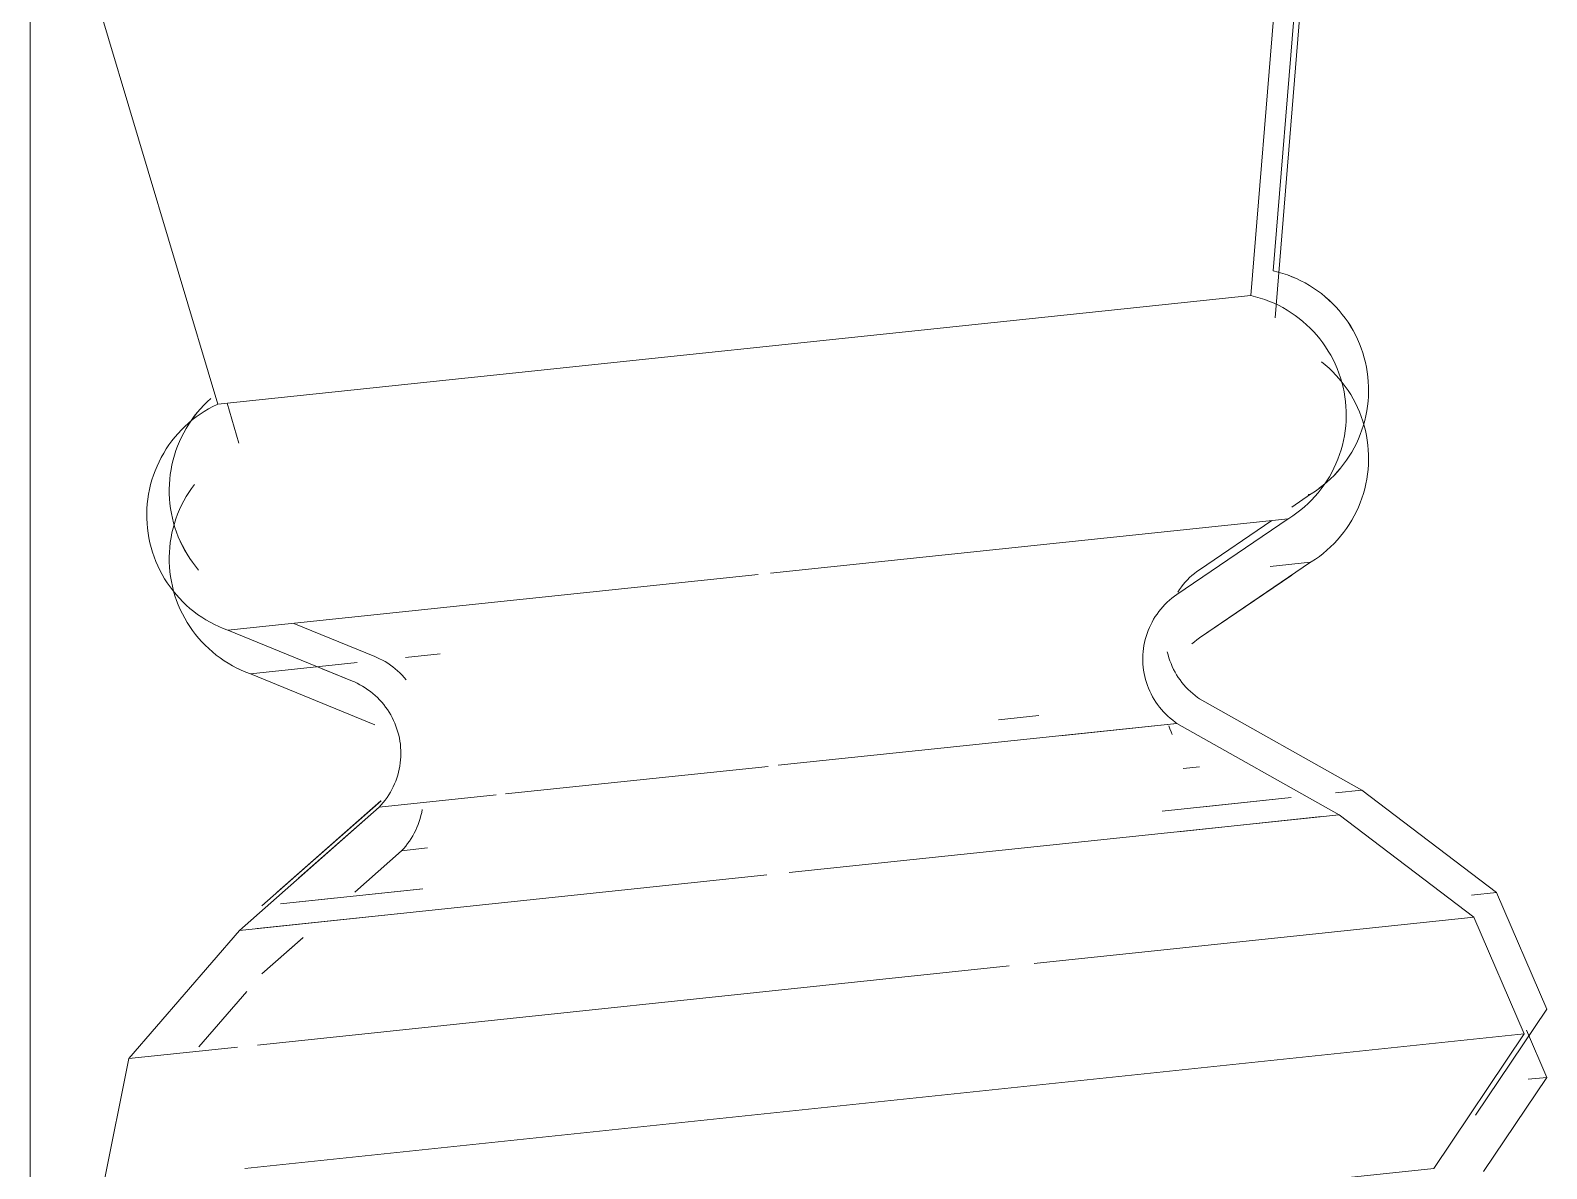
# Model space of a CAD drawing. Extents: x 4834 to 83801, y -13735 to 32221.
# Drawn here: x 13594.993 to 13596.827, y -12407.213 to -12405.837 of the extents above; entities that cross this region are included whole.
import ezdxf

# ---------------------------------------------------------------- set-up
doc = ezdxf.new("R2010")
doc.units = 0
doc.header["$LTSCALE"] = 8
doc.header["$MEASUREMENT"] = 0
doc.layers.add('A-COLS', color=52, linetype='Continuous', lineweight=9)
doc.layers.add('Q-CASE', color=31, linetype='Continuous', lineweight=9)
doc.layers.add('ELEVATION', color=7, linetype='Continuous', lineweight=25, true_color=0xdda54b)

# ---------------------------------------------------------------- blocks, each defined once
blk = doc.blocks.new('BAR_WITH_STOOLS_16588 - BAR_WITH_STOOLS_16588-392758-Section 1')
at = {"layer": 'Q-CASE'}
for p, q in [((846.1697, 90.4104), (846.2106, 90.9107)), ((846.1426, 90.3805), (846.1835, 90.8809)), ((846.1718, 90.3535), (846.2106, 90.8283)), ((844.7494, 90.7302), (844.8935, 90.2492)), ((844.8935, 90.2492), (846.1426, 90.3805)), ((844.9045, 90.2504), (844.9189, 90.2022)), ((846.1919, 90.1248), (846.2147, 90.1403)), ((846.2118, 90.14), (846.2147, 90.1403)), ((845.5616, 90.0447), (846.1876, 90.1105)), ((846.0531, 90.0191), (846.1876, 90.1105)), ((846.0803, 90.0489), (846.1678, 90.1084)), ((846.0803, 89.9665), (846.2147, 90.058)), ((846.1659, 90.0528), (846.2147, 90.058)), ((844.9056, 89.9758), (845.5466, 90.0431)), ((846.0803, 89.9665), (846.1919, 90.0424)), ((844.9056, 89.9758), (845.0561, 89.9143)), ((844.9852, 89.9841), (845.0832, 89.9441)), ((845.1205, 89.9429), (845.1621, 89.9473)), ((844.9327, 89.9232), (845.0619, 89.9368)), ((844.9327, 89.9232), (845.0832, 89.8617)), ((844.9327, 89.9232), (845.0832, 89.8617)), ((845.0197, 89.9292), (845.0561, 89.9143)), ((845.0197, 89.9292), (845.0561, 89.9143)), ((845.0197, 89.9292), (845.0561, 89.9143)), ((846.2766, 89.7826), (846.0803, 89.8931)), ((846.2766, 89.7826), (846.0803, 89.8931)), ((846.2766, 89.7826), (846.0803, 89.8931)), ((846.2766, 89.7826), (846.0803, 89.8931)), ((845.8374, 89.8676), (845.8861, 89.8727)), ((845.5708, 89.8126), (846.0531, 89.8633)), ((846.0531, 89.8633), (845.9119, 89.8484)), ((846.2495, 89.7528), (846.0531, 89.8633)), ((846.2495, 89.7528), (846.0531, 89.8633)), ((846.2495, 89.7528), (846.0531, 89.8633)), ((846.2495, 89.7528), (846.0531, 89.8633)), ((845.2413, 89.778), (845.5589, 89.8113)), ((846.0606, 89.8087), (846.0803, 89.8107)), ((846.0803, 89.8107), (846.0606, 89.8087)), ((846.0606, 89.8087), (846.0803, 89.8107)), ((846.0803, 89.8107), (846.0606, 89.8087)), ((845.0885, 89.7619), (845.2298, 89.7767)), ((846.0354, 89.7572), (846.1911, 89.7736)), ((846.1911, 89.7736), (846.0818, 89.7621)), ((846.2449, 89.7793), (846.2766, 89.7826)), ((846.4394, 89.6588), (846.2766, 89.7826)), ((846.4394, 89.6588), (846.2766, 89.7826)), ((846.4394, 89.6588), (846.2766, 89.7826)), ((846.4394, 89.6588), (846.2766, 89.7826)), ((845.0885, 89.7619), (844.9194, 89.613)), ((845.0907, 89.7698), (844.9466, 89.6428)), ((845.0908, 89.7698), (844.9653, 89.6593)), ((845.0907, 89.7698), (844.9653, 89.6593)), ((845.0908, 89.7698), (844.9653, 89.6593)), ((845.0885, 89.7619), (844.991, 89.676)), ((845.0885, 89.7619), (844.991, 89.676)), ((845.0885, 89.7619), (844.991, 89.676)), ((845.5844, 89.6829), (846.2495, 89.7528)), ((846.228, 89.7505), (846.0547, 89.7323)), ((846.4123, 89.629), (846.2495, 89.7528)), ((845.1156, 89.7093), (845.0589, 89.6593)), ((845.1156, 89.7093), (845.0589, 89.6593)), ((845.1156, 89.7093), (845.1471, 89.7126)), ((844.9194, 89.613), (845.5574, 89.68)), ((844.9693, 89.6452), (845.1413, 89.6633)), ((845.1413, 89.6633), (844.9693, 89.6452)), ((845.0759, 89.6564), (845.1413, 89.6633)), ((845.1413, 89.6633), (845.0759, 89.6564)), ((845.0759, 89.6564), (845.1413, 89.6633)), ((845.1413, 89.6633), (845.0759, 89.6564)), ((845.076, 89.6564), (845.1413, 89.6633)), ((845.1413, 89.6633), (845.076, 89.6564)), ((844.9693, 89.6452), (845.0337, 89.652)), ((845.0337, 89.652), (844.9693, 89.6452)), ((844.9693, 89.6452), (845.0337, 89.652)), ((845.0337, 89.652), (844.9693, 89.6452)), ((844.9693, 89.6452), (845.0337, 89.652)), ((845.0337, 89.652), (844.9693, 89.6452)), ((846.4092, 89.6557), (846.4394, 89.6588)), ((846.5003, 89.5177), (846.4394, 89.6588)), ((845.1142, 89.6335), (844.9409, 89.6152)), ((845.8807, 89.5731), (846.4123, 89.629)), ((846.4731, 89.4879), (846.4123, 89.629)), ((844.9194, 89.613), (844.7859, 89.4581)), ((844.9964, 89.6043), (844.9466, 89.5604)), ((844.9961, 89.604), (844.9466, 89.5604)), ((844.9412, 89.4744), (845.8504, 89.57)), ((844.9283, 89.5393), (844.8705, 89.4721)), ((846.414, 89.3895), (846.5003, 89.5177)), ((844.9262, 89.3253), (846.4731, 89.4879)), ((846.3637, 89.3252), (846.4731, 89.4879)), ((846.5003, 89.4353), (846.4757, 89.4923)), ((844.7859, 89.4581), (844.9172, 89.4719)), ((844.7859, 89.4581), (844.7557, 89.3074)), ((846.4237, 89.3215), (846.5003, 89.4353)), ((846.4779, 89.433), (846.5003, 89.4353)), ((845.1115, 89.1936), (846.3637, 89.3252))]:
    blk.add_line(p, q, dxfattribs=at)
at = {"layer": 'Q-CASE', "flags": 128}
for points in [[(846.1697, 90.4104), (846.1755, 90.4089), (846.1811, 90.4073), (846.1868, 90.4054), (846.1923, 90.4033), (846.1977, 90.401), (846.2031, 90.3985), (846.2083, 90.3957), (846.2134, 90.3928), (846.2184, 90.3896), (846.2233, 90.3863), (846.228, 90.3828), (846.2326, 90.379), (846.2371, 90.3751), (846.2413, 90.371), (846.2455, 90.3668), (846.2494, 90.3624), (846.2531, 90.3578), (846.2567, 90.3531), (846.2601, 90.3482), (846.2633, 90.3433), (846.2663, 90.3382), (846.269, 90.3329), (846.2716, 90.3276), (846.274, 90.3222), (846.2761, 90.3167), (846.278, 90.3111), (846.2797, 90.3054), (846.2811, 90.2997), (846.2824, 90.2939), (846.2833, 90.2881), (846.2841, 90.2822), (846.2846, 90.2763), (846.2849, 90.2704), (846.285, 90.2645), (846.2848, 90.2586), (846.2844, 90.2527), (846.2837, 90.2468), (846.2828, 90.241), (846.2817, 90.2352), (846.2803, 90.2294), (846.2787, 90.2237), (846.2769, 90.2181), (846.2749, 90.2125), (846.2726, 90.2071), (846.2702, 90.2017), (846.2675, 90.1964), (846.2646, 90.1913), (846.2615, 90.1862), (846.2582, 90.1813), (846.2547, 90.1765), (846.251, 90.1719), (846.2472, 90.1674), (846.2431, 90.1631), (846.2389, 90.159), (846.2346, 90.155), (846.23, 90.1512), (846.2254, 90.1476), (846.2206, 90.1441), (846.2156, 90.1409), (846.2147, 90.1403)], [(846.1811, 90.4073), (846.1867, 90.4054), (846.1922, 90.4033), (846.1977, 90.401), (846.203, 90.3985), (846.2083, 90.3957), (846.2134, 90.3928), (846.2184, 90.3896), (846.2233, 90.3863), (846.228, 90.3828), (846.2326, 90.379), (846.237, 90.3751), (846.2413, 90.371), (846.2454, 90.3668), (846.2494, 90.3624), (846.2531, 90.3578), (846.2567, 90.3531), (846.2601, 90.3482), (846.2632, 90.3433), (846.2662, 90.3382), (846.269, 90.3329), (846.2716, 90.3276), (846.2739, 90.3222), (846.276, 90.3167), (846.278, 90.3111), (846.2796, 90.3054), (846.2811, 90.2997), (846.2823, 90.2939), (846.2833, 90.2881), (846.2841, 90.2822), (846.2846, 90.2763), (846.2849, 90.2704), (846.2849, 90.2645), (846.2847, 90.2586), (846.2843, 90.2527), (846.2837, 90.2468), (846.2828, 90.241), (846.2816, 90.2352), (846.2803, 90.2294), (846.2787, 90.2237), (846.2769, 90.2181), (846.2749, 90.2125), (846.2726, 90.2071), (846.2701, 90.2017), (846.2675, 90.1964), (846.2646, 90.1913), (846.2615, 90.1862), (846.2582, 90.1813), (846.2547, 90.1765), (846.251, 90.1719), (846.2471, 90.1674), (846.2431, 90.1631), (846.2389, 90.159), (846.2345, 90.155), (846.23, 90.1512), (846.2253, 90.1476)], [(846.1811, 90.4073), (846.1868, 90.4054), (846.1923, 90.4033), (846.1977, 90.401), (846.2031, 90.3985), (846.2083, 90.3957), (846.2134, 90.3928), (846.2184, 90.3896), (846.2233, 90.3863), (846.228, 90.3828), (846.2326, 90.379), (846.2371, 90.3751), (846.2413, 90.371), (846.2455, 90.3668), (846.2494, 90.3624), (846.2531, 90.3578), (846.2567, 90.3531), (846.2601, 90.3482), (846.2633, 90.3433), (846.2663, 90.3382), (846.269, 90.3329), (846.2716, 90.3276), (846.274, 90.3222), (846.2761, 90.3167), (846.278, 90.3111), (846.2797, 90.3054), (846.2811, 90.2997), (846.2824, 90.2939), (846.2833, 90.2881), (846.2841, 90.2822), (846.2846, 90.2763), (846.2849, 90.2704), (846.285, 90.2645), (846.2848, 90.2586), (846.2844, 90.2527), (846.2837, 90.2468), (846.2828, 90.241), (846.2817, 90.2352), (846.2803, 90.2294), (846.2787, 90.2237), (846.2769, 90.2181), (846.2749, 90.2125), (846.2726, 90.2071), (846.2702, 90.2017), (846.2675, 90.1964), (846.2646, 90.1913), (846.2615, 90.1862), (846.2582, 90.1813), (846.2547, 90.1765), (846.251, 90.1719), (846.2472, 90.1674), (846.2431, 90.1631), (846.2389, 90.159), (846.2346, 90.155), (846.23, 90.1512), (846.2254, 90.1476)], [(846.1811, 90.4073), (846.1867, 90.4054), (846.1922, 90.4033), (846.1977, 90.401), (846.203, 90.3985), (846.2083, 90.3957), (846.2134, 90.3928), (846.2184, 90.3896), (846.2233, 90.3863), (846.228, 90.3828), (846.2326, 90.379), (846.237, 90.3751), (846.2413, 90.371), (846.2454, 90.3668), (846.2494, 90.3624), (846.2531, 90.3578), (846.2567, 90.3531), (846.2601, 90.3482), (846.2632, 90.3433), (846.2662, 90.3382), (846.269, 90.3329), (846.2716, 90.3276), (846.2739, 90.3222), (846.276, 90.3167), (846.278, 90.3111), (846.2796, 90.3054), (846.2811, 90.2997), (846.2823, 90.2939), (846.2833, 90.2881), (846.2841, 90.2822), (846.2846, 90.2763), (846.2849, 90.2704), (846.2849, 90.2645), (846.2847, 90.2586), (846.2843, 90.2527), (846.2837, 90.2468), (846.2828, 90.241), (846.2816, 90.2352), (846.2803, 90.2294), (846.2787, 90.2237), (846.2769, 90.2181), (846.2749, 90.2125), (846.2726, 90.2071), (846.2701, 90.2017), (846.2675, 90.1964), (846.2646, 90.1913), (846.2615, 90.1862), (846.2582, 90.1813), (846.2547, 90.1765), (846.251, 90.1719), (846.2471, 90.1674), (846.2431, 90.1631), (846.2389, 90.159), (846.2345, 90.155), (846.23, 90.1512), (846.2253, 90.1476)], [(846.1426, 90.3805), (846.1483, 90.3791), (846.154, 90.3775), (846.1596, 90.3756), (846.1651, 90.3735), (846.1706, 90.3712), (846.1759, 90.3687), (846.1812, 90.3659), (846.1863, 90.363), (846.1913, 90.3598), (846.1962, 90.3565), (846.2009, 90.3529), (846.2055, 90.3492), (846.2099, 90.3453), (846.2142, 90.3412), (846.2183, 90.337), (846.2223, 90.3325), (846.226, 90.328), (846.2296, 90.3233), (846.233, 90.3184), (846.2361, 90.3134), (846.2391, 90.3083), (846.2419, 90.3031), (846.2445, 90.2978), (846.2468, 90.2924), (846.249, 90.2868), (846.2509, 90.2812), (846.2525, 90.2756), (846.254, 90.2698), (846.2552, 90.2641), (846.2562, 90.2582), (846.257, 90.2524), (846.2575, 90.2465), (846.2578, 90.2406), (846.2578, 90.2347), (846.2576, 90.2288), (846.2572, 90.2229), (846.2566, 90.217), (846.2557, 90.2111), (846.2546, 90.2053), (846.2532, 90.1996), (846.2516, 90.1939), (846.2498, 90.1883), (846.2478, 90.1827), (846.2455, 90.1772), (846.243, 90.1719), (846.2404, 90.1666), (846.2375, 90.1614), (846.2344, 90.1564), (846.2311, 90.1515), (846.2276, 90.1467), (846.2239, 90.1421), (846.22, 90.1376), (846.216, 90.1333), (846.2118, 90.1291), (846.2074, 90.1252), (846.2029, 90.1214), (846.1982, 90.1177), (846.1934, 90.1143), (846.1885, 90.1111), (846.1876, 90.1105)], [(846.1759, 90.3687), (846.1812, 90.3659), (846.1863, 90.363), (846.1913, 90.3598), (846.1962, 90.3565), (846.2009, 90.3529), (846.2055, 90.3492), (846.2099, 90.3453), (846.2142, 90.3412), (846.2183, 90.337), (846.2223, 90.3325), (846.226, 90.328), (846.2296, 90.3233), (846.233, 90.3184), (846.2361, 90.3134), (846.2391, 90.3083), (846.2419, 90.3031), (846.2445, 90.2978), (846.2468, 90.2924), (846.249, 90.2868), (846.2509, 90.2812), (846.2525, 90.2756), (846.254, 90.2698), (846.2552, 90.2641), (846.2562, 90.2582), (846.257, 90.2524), (846.2575, 90.2465), (846.2578, 90.2406), (846.2578, 90.2347), (846.2576, 90.2288), (846.2572, 90.2229), (846.2566, 90.217), (846.2557, 90.2111), (846.2546, 90.2053), (846.2532, 90.1996), (846.2516, 90.1939), (846.2498, 90.1883), (846.2478, 90.1827), (846.2455, 90.1772), (846.243, 90.1719), (846.2404, 90.1666), (846.2375, 90.1614), (846.2344, 90.1564), (846.2311, 90.1515), (846.2276, 90.1467)], [(846.1759, 90.3687), (846.1812, 90.3659), (846.1863, 90.363), (846.1913, 90.3598), (846.1962, 90.3565), (846.2009, 90.3529), (846.2055, 90.3492), (846.2099, 90.3453), (846.2142, 90.3412), (846.2183, 90.337), (846.2223, 90.3325), (846.226, 90.328), (846.2296, 90.3233), (846.233, 90.3184), (846.2361, 90.3134), (846.2391, 90.3083), (846.2419, 90.3031), (846.2445, 90.2978), (846.2468, 90.2924), (846.249, 90.2868), (846.2509, 90.2812), (846.2525, 90.2756), (846.254, 90.2698), (846.2552, 90.2641), (846.2562, 90.2582), (846.257, 90.2524), (846.2575, 90.2465), (846.2578, 90.2406), (846.2578, 90.2347), (846.2576, 90.2288), (846.2572, 90.2229), (846.2566, 90.217), (846.2557, 90.2111), (846.2546, 90.2053), (846.2532, 90.1996), (846.2516, 90.1939), (846.2498, 90.1883), (846.2478, 90.1827), (846.2455, 90.1772), (846.243, 90.1719), (846.2404, 90.1666), (846.2375, 90.1614), (846.2344, 90.1564), (846.2311, 90.1515), (846.2276, 90.1467)], [(846.1759, 90.3687), (846.1812, 90.3659), (846.1863, 90.363), (846.1913, 90.3598), (846.1962, 90.3565), (846.2009, 90.3529), (846.2055, 90.3492), (846.2099, 90.3453), (846.2142, 90.3412), (846.2183, 90.337), (846.2223, 90.3325), (846.226, 90.328), (846.2296, 90.3233), (846.233, 90.3184), (846.2361, 90.3134), (846.2391, 90.3083), (846.2419, 90.3031), (846.2445, 90.2978), (846.2468, 90.2924), (846.249, 90.2868), (846.2509, 90.2812), (846.2525, 90.2756), (846.254, 90.2698), (846.2552, 90.2641), (846.2562, 90.2582), (846.257, 90.2524), (846.2575, 90.2465), (846.2578, 90.2406), (846.2578, 90.2347), (846.2576, 90.2288), (846.2572, 90.2229), (846.2566, 90.217), (846.2557, 90.2111), (846.2546, 90.2053), (846.2532, 90.1996), (846.2516, 90.1939), (846.2498, 90.1883), (846.2478, 90.1827), (846.2455, 90.1772), (846.243, 90.1719), (846.2404, 90.1666), (846.2375, 90.1614), (846.2344, 90.1564), (846.2311, 90.1515), (846.2276, 90.1467)], [(846.228, 90.3004), (846.2326, 90.2966), (846.2371, 90.2927), (846.2413, 90.2887), (846.2455, 90.2844), (846.2494, 90.28), (846.2531, 90.2754), (846.2567, 90.2707), (846.2601, 90.2659), (846.2633, 90.2609), (846.2663, 90.2558), (846.269, 90.2506), (846.2716, 90.2452), (846.274, 90.2398), (846.2761, 90.2343), (846.278, 90.2287), (846.2797, 90.223), (846.2811, 90.2173), (846.2824, 90.2115), (846.2833, 90.2057), (846.2841, 90.1998), (846.2846, 90.1939), (846.2849, 90.188), (846.285, 90.1821), (846.2848, 90.1762), (846.2844, 90.1703), (846.2837, 90.1644), (846.2828, 90.1586), (846.2817, 90.1528), (846.2803, 90.147), (846.2787, 90.1413), (846.2769, 90.1357), (846.2749, 90.1301), (846.2726, 90.1247), (846.2702, 90.1193), (846.2675, 90.114), (846.2646, 90.1089), (846.2615, 90.1038), (846.2582, 90.0989), (846.2547, 90.0942), (846.251, 90.0895), (846.2472, 90.0851), (846.2431, 90.0807), (846.2389, 90.0766), (846.2346, 90.0726), (846.23, 90.0688), (846.2254, 90.0652), (846.2206, 90.0617), (846.2156, 90.0585), (846.2147, 90.058)], [(846.228, 90.3004), (846.2326, 90.2966), (846.2371, 90.2927), (846.2413, 90.2887), (846.2455, 90.2844), (846.2494, 90.28), (846.2531, 90.2754), (846.2567, 90.2707), (846.2601, 90.2659), (846.2633, 90.2609), (846.2663, 90.2558), (846.269, 90.2506), (846.2716, 90.2452), (846.274, 90.2398), (846.2761, 90.2343), (846.278, 90.2287), (846.2797, 90.223), (846.2811, 90.2173), (846.2824, 90.2115), (846.2833, 90.2057), (846.2841, 90.1998), (846.2846, 90.1939), (846.2849, 90.188), (846.285, 90.1821), (846.2848, 90.1762), (846.2844, 90.1703), (846.2837, 90.1644), (846.2828, 90.1586), (846.2817, 90.1528), (846.2803, 90.147), (846.2787, 90.1413), (846.2769, 90.1357), (846.2749, 90.1301), (846.2726, 90.1247), (846.2702, 90.1193), (846.2675, 90.114), (846.2646, 90.1089), (846.2615, 90.1038), (846.2582, 90.0989), (846.2547, 90.0942), (846.251, 90.0895), (846.2472, 90.0851), (846.2431, 90.0807), (846.2389, 90.0766), (846.2346, 90.0726), (846.23, 90.0688), (846.2254, 90.0652)], [(844.8701, 90.0487), (844.8664, 90.0533), (844.8628, 90.058), (844.8594, 90.0628), (844.8562, 90.0678), (844.8533, 90.0729), (844.8505, 90.0782), (844.8479, 90.0835), (844.8456, 90.0889), (844.8435, 90.0944), (844.8415, 90.1), (844.8399, 90.1057), (844.8384, 90.1114), (844.8372, 90.1172), (844.8362, 90.123), (844.8355, 90.1289), (844.8349, 90.1348), (844.8347, 90.1407), (844.8346, 90.1466), (844.8348, 90.1525), (844.8352, 90.1584), (844.8359, 90.1643), (844.8368, 90.1701), (844.8379, 90.1759), (844.8393, 90.1817), (844.8409, 90.1874), (844.8427, 90.193), (844.8447, 90.1986), (844.847, 90.204), (844.8495, 90.2094), (844.8522, 90.2147), (844.8551, 90.2198), (844.8582, 90.2249), (844.8615, 90.2298), (844.865, 90.2345), (844.8686, 90.2392), (844.8725, 90.2436), (844.8765, 90.2479), (844.8807, 90.2521), (844.8851, 90.2561)], [(844.8701, 90.0487), (844.8663, 90.0533), (844.8627, 90.058), (844.8594, 90.0628), (844.8562, 90.0678), (844.8532, 90.0729), (844.8504, 90.0782), (844.8479, 90.0835), (844.8455, 90.0889), (844.8434, 90.0944), (844.8415, 90.1), (844.8398, 90.1057), (844.8384, 90.1114), (844.8372, 90.1172), (844.8362, 90.123), (844.8354, 90.1289), (844.8349, 90.1348), (844.8346, 90.1407), (844.8346, 90.1466), (844.8348, 90.1525), (844.8352, 90.1584), (844.8359, 90.1643), (844.8368, 90.1701), (844.8379, 90.1759), (844.8392, 90.1817), (844.8408, 90.1874), (844.8426, 90.193), (844.8447, 90.1986), (844.8469, 90.204), (844.8494, 90.2094), (844.8521, 90.2147), (844.855, 90.2198), (844.8581, 90.2249), (844.8614, 90.2298), (844.8649, 90.2345), (844.8686, 90.2392), (844.8725, 90.2436), (844.8765, 90.2479), (844.8807, 90.2521), (844.8851, 90.2561)], [(844.8701, 90.0487), (844.8664, 90.0533), (844.8628, 90.058), (844.8594, 90.0628), (844.8562, 90.0678), (844.8533, 90.0729), (844.8505, 90.0782), (844.8479, 90.0835), (844.8456, 90.0889), (844.8435, 90.0944), (844.8415, 90.1), (844.8399, 90.1057), (844.8384, 90.1114), (844.8372, 90.1172), (844.8362, 90.123), (844.8355, 90.1289), (844.8349, 90.1348), (844.8347, 90.1407), (844.8346, 90.1466), (844.8348, 90.1525), (844.8352, 90.1584), (844.8359, 90.1643), (844.8368, 90.1701), (844.8379, 90.1759), (844.8393, 90.1817), (844.8409, 90.1874), (844.8427, 90.193), (844.8447, 90.1986), (844.847, 90.204), (844.8495, 90.2094), (844.8522, 90.2147), (844.8551, 90.2198), (844.8582, 90.2249), (844.8615, 90.2298), (844.865, 90.2345), (844.8686, 90.2392), (844.8725, 90.2436), (844.8765, 90.2479), (844.8807, 90.2521), (844.8851, 90.2561)], [(844.8701, 90.0487), (844.8663, 90.0533), (844.8627, 90.058), (844.8594, 90.0628), (844.8562, 90.0678), (844.8532, 90.0729), (844.8504, 90.0782), (844.8479, 90.0835), (844.8455, 90.0889), (844.8434, 90.0944), (844.8415, 90.1), (844.8398, 90.1057), (844.8384, 90.1114), (844.8372, 90.1172), (844.8362, 90.123), (844.8354, 90.1289), (844.8349, 90.1348), (844.8346, 90.1407), (844.8346, 90.1466), (844.8348, 90.1525), (844.8352, 90.1584), (844.8359, 90.1643), (844.8368, 90.1701), (844.8379, 90.1759), (844.8392, 90.1817), (844.8408, 90.1874), (844.8426, 90.193), (844.8447, 90.1986), (844.8469, 90.204), (844.8494, 90.2094), (844.8521, 90.2147), (844.855, 90.2198), (844.8581, 90.2249), (844.8614, 90.2298), (844.8649, 90.2345), (844.8686, 90.2392), (844.8725, 90.2436), (844.8765, 90.2479), (844.8807, 90.2521), (844.8851, 90.2561)], [(844.9056, 89.9758), (844.9, 89.9779), (844.8946, 89.9802), (844.8893, 89.9827), (844.884, 89.9855), (844.8789, 89.9884), (844.8739, 89.9916), (844.869, 89.9949), (844.8643, 89.9985), (844.8597, 90.0022), (844.8553, 90.0061), (844.851, 90.0102), (844.8469, 90.0145), (844.843, 90.0189), (844.8392, 90.0234), (844.8356, 90.0282), (844.8323, 90.033), (844.8291, 90.038), (844.8261, 90.0431), (844.8233, 90.0483), (844.8208, 90.0537), (844.8184, 90.0591), (844.8163, 90.0646), (844.8144, 90.0702), (844.8127, 90.0759), (844.8113, 90.0816), (844.8101, 90.0874), (844.8091, 90.0932), (844.8083, 90.0991), (844.8078, 90.105), (844.8075, 90.1109), (844.8075, 90.1168), (844.8077, 90.1227), (844.8081, 90.1286), (844.8088, 90.1345), (844.8097, 90.1403), (844.8108, 90.1461), (844.8121, 90.1519), (844.8137, 90.1576), (844.8156, 90.1632), (844.8176, 90.1687), (844.8199, 90.1742), (844.8223, 90.1796), (844.825, 90.1848), (844.8279, 90.19), (844.831, 90.195), (844.8343, 90.1999), (844.8378, 90.2047), (844.8415, 90.2093), (844.8454, 90.2138), (844.8494, 90.2181), (844.8536, 90.2223), (844.858, 90.2263), (844.8625, 90.2301), (844.8672, 90.2337), (844.872, 90.2371), (844.877, 90.2403), (844.882, 90.2434), (844.8872, 90.2462), (844.8925, 90.2488), (844.8935, 90.2492)], [(844.8893, 89.9827), (844.884, 89.9855), (844.8789, 89.9884), (844.8739, 89.9916), (844.869, 89.9949), (844.8643, 89.9985), (844.8597, 90.0022), (844.8553, 90.0061), (844.851, 90.0102), (844.8469, 90.0145), (844.843, 90.0189), (844.8392, 90.0234), (844.8356, 90.0282), (844.8323, 90.033), (844.8291, 90.038), (844.8261, 90.0431), (844.8233, 90.0483), (844.8208, 90.0537), (844.8184, 90.0591), (844.8163, 90.0646), (844.8144, 90.0702), (844.8127, 90.0759), (844.8113, 90.0816), (844.8101, 90.0874), (844.8091, 90.0932), (844.8083, 90.0991), (844.8078, 90.105), (844.8075, 90.1109), (844.8075, 90.1168), (844.8077, 90.1227), (844.8081, 90.1286), (844.8088, 90.1345), (844.8097, 90.1403), (844.8108, 90.1461), (844.8121, 90.1519), (844.8137, 90.1576), (844.8156, 90.1632), (844.8176, 90.1687), (844.8199, 90.1742), (844.8223, 90.1796), (844.825, 90.1848), (844.8279, 90.19), (844.831, 90.195), (844.8343, 90.1999), (844.8378, 90.2047), (844.8415, 90.2093), (844.8454, 90.2138), (844.8494, 90.2181), (844.8536, 90.2223), (844.858, 90.2263), (844.8625, 90.2301), (844.8672, 90.2337), (844.872, 90.2371), (844.877, 90.2403), (844.882, 90.2434), (844.8872, 90.2462), (844.8925, 90.2488)], [(844.8893, 89.9827), (844.884, 89.9855), (844.8789, 89.9884), (844.8739, 89.9916), (844.869, 89.9949), (844.8643, 89.9985), (844.8597, 90.0022), (844.8553, 90.0061), (844.851, 90.0102), (844.8469, 90.0145), (844.843, 90.0189), (844.8392, 90.0234), (844.8356, 90.0282), (844.8323, 90.033), (844.8291, 90.038), (844.8261, 90.0431), (844.8233, 90.0483), (844.8208, 90.0537), (844.8184, 90.0591), (844.8163, 90.0646), (844.8144, 90.0702), (844.8127, 90.0759), (844.8113, 90.0816), (844.8101, 90.0874), (844.8091, 90.0932), (844.8083, 90.0991), (844.8078, 90.105), (844.8075, 90.1109), (844.8075, 90.1168), (844.8077, 90.1227), (844.8081, 90.1286), (844.8088, 90.1345), (844.8097, 90.1403), (844.8108, 90.1461), (844.8121, 90.1519), (844.8137, 90.1576), (844.8156, 90.1632), (844.8176, 90.1687), (844.8199, 90.1742), (844.8223, 90.1796), (844.825, 90.1848), (844.8279, 90.19), (844.831, 90.195), (844.8343, 90.1999), (844.8378, 90.2047), (844.8415, 90.2093), (844.8454, 90.2138), (844.8494, 90.2181), (844.8536, 90.2223), (844.858, 90.2263), (844.8625, 90.2301), (844.8672, 90.2337), (844.872, 90.2371), (844.877, 90.2403), (844.882, 90.2434), (844.8872, 90.2462), (844.8925, 90.2488)], [(844.8893, 89.9827), (844.884, 89.9855), (844.8789, 89.9884), (844.8739, 89.9916), (844.869, 89.9949), (844.8643, 89.9985), (844.8597, 90.0022), (844.8553, 90.0061), (844.851, 90.0102), (844.8469, 90.0145), (844.843, 90.0189), (844.8392, 90.0234), (844.8356, 90.0282), (844.8323, 90.033), (844.8291, 90.038), (844.8261, 90.0431), (844.8233, 90.0483), (844.8208, 90.0537), (844.8184, 90.0591), (844.8163, 90.0646), (844.8144, 90.0702), (844.8127, 90.0759), (844.8113, 90.0816), (844.8101, 90.0874), (844.8091, 90.0932), (844.8083, 90.0991), (844.8078, 90.105), (844.8075, 90.1109), (844.8075, 90.1168), (844.8077, 90.1227), (844.8081, 90.1286), (844.8088, 90.1345), (844.8097, 90.1403), (844.8108, 90.1461), (844.8121, 90.1519), (844.8137, 90.1576), (844.8156, 90.1632), (844.8176, 90.1687), (844.8199, 90.1742), (844.8223, 90.1796), (844.825, 90.1848), (844.8279, 90.19), (844.831, 90.195), (844.8343, 90.1999), (844.8378, 90.2047), (844.8415, 90.2093), (844.8454, 90.2138), (844.8494, 90.2181), (844.8536, 90.2223), (844.858, 90.2263), (844.8625, 90.2301), (844.8672, 90.2337), (844.872, 90.2371), (844.877, 90.2403), (844.882, 90.2434), (844.8872, 90.2462), (844.8925, 90.2488)], [(844.9327, 89.9232), (844.9272, 89.9253), (844.9217, 89.9276), (844.9164, 89.9302), (844.9112, 89.9329), (844.906, 89.9359), (844.901, 89.939), (844.8962, 89.9424), (844.8914, 89.9459), (844.8868, 89.9497), (844.8824, 89.9536), (844.8781, 89.9577), (844.874, 89.9619), (844.8701, 89.9663), (844.8664, 89.9709), (844.8628, 89.9756), (844.8594, 89.9805), (844.8562, 89.9854), (844.8533, 89.9906), (844.8505, 89.9958), (844.8479, 90.0011), (844.8456, 90.0065), (844.8435, 90.012), (844.8415, 90.0176), (844.8399, 90.0233), (844.8384, 90.029), (844.8372, 90.0348), (844.8362, 90.0407), (844.8355, 90.0465), (844.8349, 90.0524), (844.8347, 90.0583), (844.8346, 90.0642), (844.8348, 90.0701), (844.8352, 90.076), (844.8359, 90.0819), (844.8368, 90.0878), (844.8379, 90.0936), (844.8393, 90.0993), (844.8409, 90.105), (844.8427, 90.1106), (844.8447, 90.1162), (844.847, 90.1217), (844.8495, 90.127), (844.8522, 90.1323), (844.8551, 90.1374), (844.8582, 90.1425), (844.8615, 90.1474), (844.865, 90.1521)], [(844.9164, 89.9302), (844.9112, 89.9329), (844.906, 89.9359), (844.901, 89.939), (844.8962, 89.9424), (844.8914, 89.9459), (844.8868, 89.9497), (844.8824, 89.9536), (844.8781, 89.9577), (844.874, 89.9619), (844.8701, 89.9663), (844.8664, 89.9709), (844.8628, 89.9756), (844.8594, 89.9805), (844.8562, 89.9854), (844.8533, 89.9906), (844.8505, 89.9958), (844.8479, 90.0011), (844.8456, 90.0065), (844.8435, 90.012), (844.8415, 90.0176), (844.8399, 90.0233), (844.8384, 90.029), (844.8372, 90.0348), (844.8362, 90.0407), (844.8355, 90.0465), (844.8349, 90.0524), (844.8347, 90.0583), (844.8346, 90.0642), (844.8348, 90.0701), (844.8352, 90.076), (844.8359, 90.0819), (844.8368, 90.0878), (844.8379, 90.0936), (844.8393, 90.0993), (844.8409, 90.105), (844.8427, 90.1106), (844.8447, 90.1162), (844.847, 90.1217), (844.8495, 90.127), (844.8522, 90.1323), (844.8551, 90.1374), (844.8582, 90.1425), (844.8615, 90.1474), (844.865, 90.1521)], [(846.0803, 90.0489), (846.0772, 90.0467), (846.0742, 90.0444), (846.0713, 90.042), (846.0685, 90.0395), (846.0659, 90.0368), (846.0633, 90.0341), (846.0608, 90.0312), (846.0585, 90.0283), (846.0562, 90.0253), (846.0541, 90.0221)], [(846.0531, 90.0191), (846.0501, 90.0169), (846.0471, 90.0146), (846.0442, 90.0122), (846.0414, 90.0097), (846.0387, 90.007), (846.0361, 90.0043), (846.0337, 90.0014), (846.0313, 89.9985), (846.0291, 89.9954), (846.027, 89.9923), (846.025, 89.9891), (846.0231, 89.9858), (846.0214, 89.9825), (846.0198, 89.979), (846.0184, 89.9756), (846.0171, 89.972), (846.0159, 89.9685), (846.0149, 89.9648), (846.014, 89.9612), (846.0133, 89.9575), (846.0127, 89.9537), (846.0123, 89.95), (846.012, 89.9462), (846.0119, 89.9425), (846.0119, 89.9387), (846.0121, 89.9349), (846.0124, 89.9312), (846.0129, 89.9274), (846.0135, 89.9237), (846.0143, 89.92), (846.0152, 89.9164), (846.0163, 89.9128), (846.0175, 89.9092), (846.0188, 89.9057), (846.0203, 89.9022), (846.022, 89.8988), (846.0237, 89.8955), (846.0256, 89.8922), (846.0276, 89.8891), (846.0298, 89.886), (846.0321, 89.883), (846.0344, 89.88), (846.0369, 89.8772), (846.0396, 89.8745), (846.0423, 89.8719), (846.0451, 89.8694), (846.048, 89.867), (846.051, 89.8648), (846.0531, 89.8633)], [(846.0803, 89.9665), (846.0772, 89.9643), (846.0742, 89.962), (846.0713, 89.9596)], [(845.1211, 89.9158), (845.1187, 89.9187), (845.1162, 89.9215), (845.1135, 89.9242), (845.1108, 89.9268), (845.108, 89.9293), (845.105, 89.9316), (845.102, 89.9338), (845.0989, 89.936), (845.0957, 89.9379), (845.0924, 89.9398), (845.089, 89.9415), (845.0856, 89.9431), (845.0832, 89.9441)], [(846.0414, 89.9499), (846.0424, 89.9462), (846.0434, 89.9426), (846.0446, 89.939), (846.046, 89.9355), (846.0475, 89.932), (846.0491, 89.9286), (846.0509, 89.9253), (846.0528, 89.9221), (846.0548, 89.9189), (846.0569, 89.9158), (846.0592, 89.9128), (846.0616, 89.9099), (846.0641, 89.907), (846.0667, 89.9043), (846.0694, 89.9017), (846.0722, 89.8992), (846.0752, 89.8968), (846.0782, 89.8946), (846.0803, 89.8931)], [(844.9283, 89.9249), (844.9272, 89.9253), (844.9217, 89.9276), (844.9185, 89.9292)], [(845.0885, 89.7619), (845.0911, 89.7647), (845.0935, 89.7675), (845.0958, 89.7705), (845.098, 89.7736), (845.1001, 89.7767), (845.102, 89.7799), (845.1039, 89.7832), (845.1056, 89.7866), (845.1071, 89.79), (845.1085, 89.7935), (845.1098, 89.7971), (845.1109, 89.8007), (845.1119, 89.8043), (845.1127, 89.808), (845.1134, 89.8117), (845.114, 89.8154), (845.1144, 89.8192), (845.1146, 89.8229), (845.1147, 89.8267), (845.1146, 89.8305), (845.1144, 89.8342), (845.1141, 89.838), (845.1136, 89.8417), (845.1129, 89.8454), (845.1121, 89.8491), (845.1111, 89.8527), (845.11, 89.8563), (845.1088, 89.8599), (845.1074, 89.8634), (845.1059, 89.8668), (845.1042, 89.8702), (845.1024, 89.8735), (845.1005, 89.8768), (845.0985, 89.8799), (845.0963, 89.883), (845.094, 89.886), (845.0916, 89.8889), (845.089, 89.8917), (845.0864, 89.8944), (845.0837, 89.897), (845.0808, 89.8994), (845.0779, 89.9018), (845.0748, 89.904), (845.0717, 89.9061), (845.0685, 89.9081), (845.0652, 89.91), (845.0619, 89.9117), (845.0585, 89.9133), (845.0561, 89.9143)], [(846.0434, 89.8602), (846.0446, 89.8566), (846.046, 89.8531), (846.0475, 89.8497)], [(845.1156, 89.7093), (845.1182, 89.7121), (845.1206, 89.715), (845.1229, 89.7179), (845.1252, 89.721), (845.1272, 89.7241), (845.1292, 89.7274), (845.131, 89.7307), (845.1327, 89.734), (845.1342, 89.7375), (845.1356, 89.741), (845.1369, 89.7445), (845.138, 89.7481), (845.139, 89.7517), (845.1399, 89.7554), (845.1406, 89.7591)]]:
    blk.add_lwpolyline(points, dxfattribs=at)

msp = doc.modelspace()

# ---------------------------------------------------------------- linework, layer by layer
at = {"layer": 'A-COLS'}
msp.add_line((13594.99291, -12400.53771), (13594.99291, -12496.53771), dxfattribs=at)

# ---------------------------------------------------------------- block references
at = {"layer": 'ELEVATION', "color": 6, "linetype": 'Continuous', "lineweight": 0}
msp.add_blockref('BAR_WITH_STOOLS_16588 - BAR_WITH_STOOLS_16588-392758-Section 1', (12750.32625, -12496.53771), dxfattribs=at)

doc.saveas('drawing.dxf')
